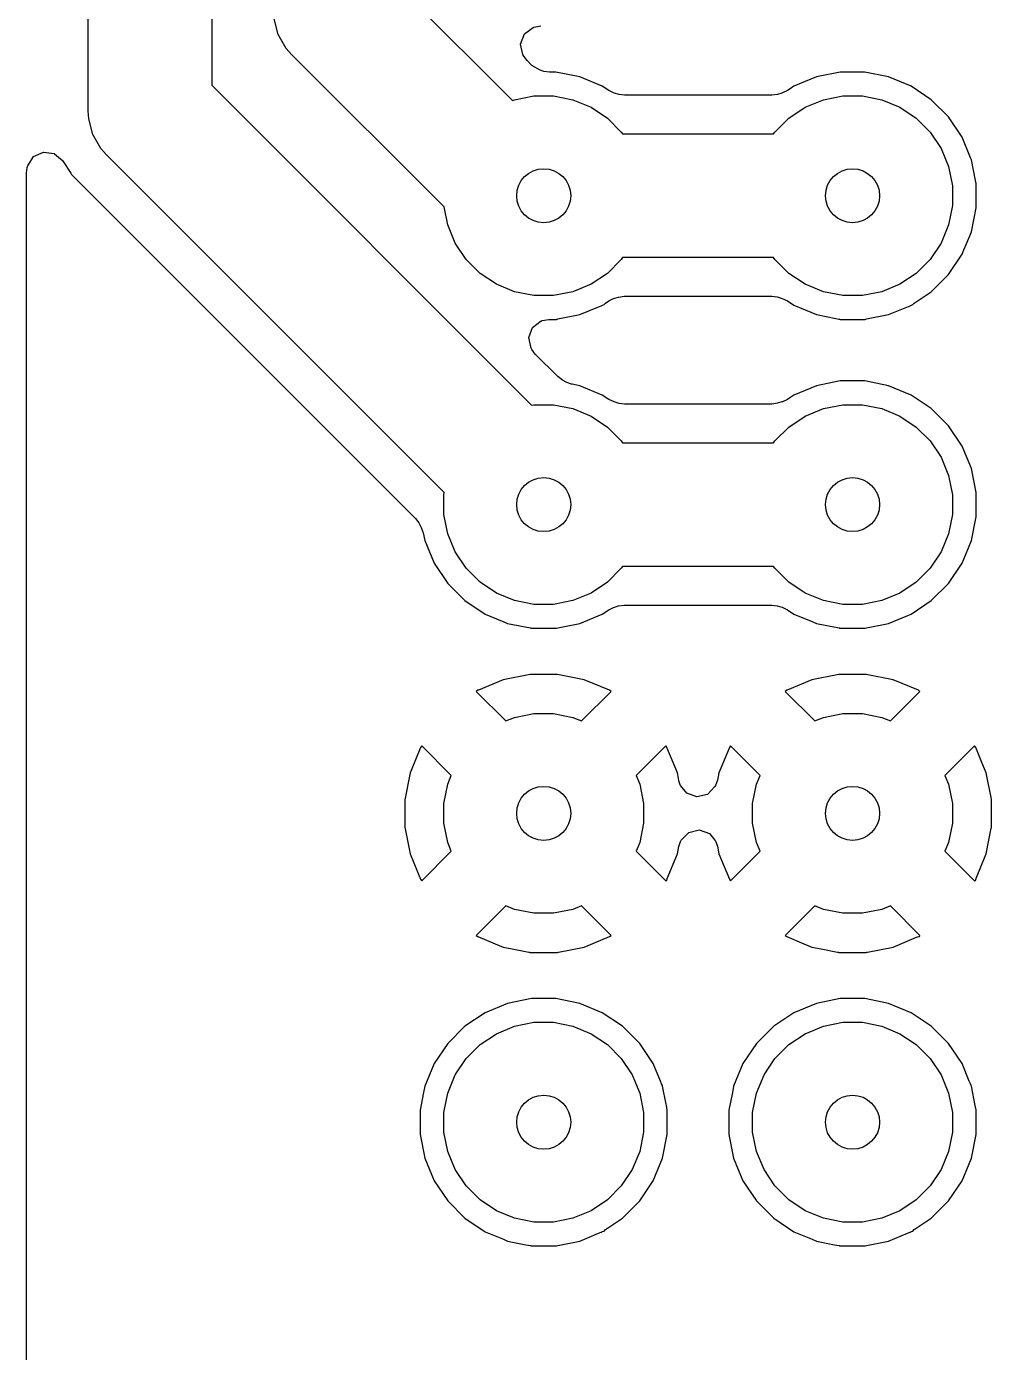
# Model space of a CAD drawing. Header units: inches. Extents: x 0.01 to 5.35, y 0.01 to 3.37.
# Drawn here: x 0.3971 to 0.6431, y 1.4344 to 1.7725 of the extents above; entities that cross this region are included whole.
import ezdxf

# ---------------------------------------------------------------- set-up
doc = ezdxf.new("R2010")
doc.units = ezdxf.units.IN
doc.header["$MEASUREMENT"] = 0
doc.layers.add('BLACK', color=250, linetype='CONTINUOUS')

msp = doc.modelspace()

# ---------------------------------------------------------------- linework, layer by layer
at = {"layer": 'BLACK', "linetype": 'CONTINUOUS'}
for p, q in [((0.41283, 1.75102), (0.41283, 2.61283)), ((0.44433, 2.61283), (0.44433, 1.75755)), ((0.49157, 1.78306), (0.521, 1.75363)), ((0.46128, 1.77051), (0.46021, 1.77448)), ((0.52406, 1.77062), (0.52626, 1.77226)), ((0.52626, 1.77226), (0.52642, 1.77232)), ((0.52642, 1.77232), (0.52655, 1.77237)), ((0.52655, 1.77237), (0.52825, 1.77268)), ((0.46333, 1.76695), (0.46128, 1.77051)), ((0.5231, 1.76804), (0.52406, 1.77062)), ((0.46469, 1.7654), (0.46333, 1.76695)), ((0.50358, 1.72651), (0.46469, 1.7654)), ((0.52368, 1.76535), (0.5231, 1.76804)), ((0.5239, 1.76496), (0.52368, 1.76535)), ((0.52473, 1.76385), (0.5239, 1.76496)), ((0.52597, 1.76261), (0.52473, 1.76385)), ((0.52805, 1.76138), (0.52597, 1.76261)), ((0.52904, 1.76108), (0.52805, 1.76138)), ((0.53042, 1.76089), (0.52904, 1.76108)), ((0.53208, 1.76089), (0.53042, 1.76089)), ((0.53817, 1.75967), (0.53208, 1.76089)), ((0.53208, 1.76089), (0.53208, 1.76089)), ((0.53208, 1.76089), (0.53208, 1.76089)), ((0.5439, 1.7573), (0.53817, 1.75967)), ((0.53817, 1.75967), (0.53817, 1.75967)), ((0.59852, 1.75967), (0.59279, 1.7573)), ((0.60461, 1.76089), (0.59852, 1.75967)), ((0.59852, 1.75967), (0.59852, 1.75967)), ((0.61082, 1.76089), (0.60461, 1.76089)), ((0.60461, 1.76089), (0.60461, 1.76089)), ((0.60461, 1.76089), (0.60461, 1.76089)), ((0.61691, 1.75967), (0.61082, 1.76089)), ((0.61082, 1.76089), (0.61082, 1.76089)), ((0.61082, 1.76089), (0.61082, 1.76089)), ((0.62264, 1.7573), (0.61691, 1.75967)), ((0.61691, 1.75967), (0.61691, 1.75967)), ((0.44433, 1.75755), (0.52589, 1.67598)), ((0.52155, 1.75386), (0.52647, 1.75484)), ((0.52647, 1.75484), (0.53148, 1.75484)), ((0.53148, 1.75484), (0.5364, 1.75386)), ((0.54559, 1.75617), (0.5439, 1.7573)), ((0.5439, 1.7573), (0.5439, 1.7573)), ((0.54693, 1.75555), (0.54559, 1.75617)), ((0.54818, 1.75518), (0.54693, 1.75555)), ((0.54956, 1.75498), (0.54818, 1.75518)), ((0.58718, 1.75498), (0.54956, 1.75498)), ((0.58863, 1.7552), (0.58718, 1.75498)), ((0.58973, 1.75555), (0.58863, 1.7552)), ((0.58988, 1.75559), (0.58973, 1.75555)), ((0.59113, 1.75619), (0.58988, 1.75559)), ((0.59185, 1.75667), (0.59113, 1.75619)), ((0.59279, 1.7573), (0.59185, 1.75667)), ((0.59185, 1.75667), (0.59185, 1.75667)), ((0.59279, 1.7573), (0.59279, 1.7573)), ((0.60029, 1.75386), (0.60521, 1.75484)), ((0.60521, 1.75484), (0.61022, 1.75484)), ((0.61022, 1.75484), (0.61515, 1.75386)), ((0.62265, 1.7573), (0.62264, 1.7573)), ((0.62264, 1.7573), (0.62264, 1.7573)), ((0.62781, 1.75385), (0.62265, 1.7573)), ((0.62265, 1.7573), (0.62265, 1.7573)), ((0.62265, 1.7573), (0.62265, 1.7573)), ((0.521, 1.75363), (0.52155, 1.75386)), ((0.5364, 1.75386), (0.54104, 1.75194)), ((0.54104, 1.75194), (0.54521, 1.74915)), ((0.59148, 1.74915), (0.59565, 1.75194)), ((0.59565, 1.75194), (0.60029, 1.75386)), ((0.61515, 1.75386), (0.61978, 1.75194)), ((0.61978, 1.75194), (0.62395, 1.74915)), ((0.6322, 1.74946), (0.62781, 1.75385)), ((0.62781, 1.75385), (0.62781, 1.75385)), ((0.62781, 1.75385), (0.62781, 1.75385)), ((0.41297, 1.74897), (0.41283, 1.75102)), ((0.41403, 1.745), (0.41297, 1.74897)), ((0.54521, 1.74915), (0.54876, 1.7456)), ((0.58793, 1.7456), (0.59148, 1.74915)), ((0.62395, 1.74915), (0.6275, 1.7456)), ((0.63565, 1.7443), (0.6322, 1.74946)), ((0.6322, 1.74946), (0.6322, 1.74946)), ((0.6322, 1.74946), (0.6322, 1.74946)), ((0.41609, 1.74144), (0.41403, 1.745)), ((0.54876, 1.7456), (0.54908, 1.74512)), ((0.54908, 1.74512), (0.58761, 1.74512)), ((0.58761, 1.74512), (0.58793, 1.7456)), ((0.6275, 1.7456), (0.63029, 1.74143)), ((0.41745, 1.73989), (0.41609, 1.74144)), ((0.63029, 1.74143), (0.63221, 1.7368)), ((0.63616, 1.74307), (0.63565, 1.7443)), ((0.63565, 1.7443), (0.63565, 1.7443)), ((0.6373, 1.7403), (0.63616, 1.74307)), ((0.39743, 1.73704), (0.39892, 1.73936)), ((0.39892, 1.73936), (0.40142, 1.7405)), ((0.40142, 1.7405), (0.40414, 1.74011)), ((0.40414, 1.74011), (0.40423, 1.74007)), ((0.40423, 1.74007), (0.40626, 1.73834)), ((0.40626, 1.73834), (0.40842, 1.7351)), ((0.50362, 1.65371), (0.41745, 1.73989)), ((0.63783, 1.73902), (0.6373, 1.7403)), ((0.63802, 1.73856), (0.63783, 1.73902)), ((0.63907, 1.73327), (0.63802, 1.73856)), ((0.39711, 1.73524), (0.3973, 1.73661)), ((0.39711, 1.57538), (0.39711, 1.73524)), ((0.3973, 1.73661), (0.39737, 1.73684)), ((0.39737, 1.73684), (0.39743, 1.73704)), ((0.40842, 1.7351), (0.40858, 1.73481)), ((0.40858, 1.73481), (0.40869, 1.7347)), ((0.40869, 1.7347), (0.40869, 1.7347)), ((0.40869, 1.7347), (0.45267, 1.69072)), ((0.63221, 1.7368), (0.63318, 1.73188)), ((0.63318, 1.73188), (0.63318, 1.72686)), ((0.63923, 1.73247), (0.63907, 1.73327)), ((0.63923, 1.72627), (0.63923, 1.73247)), ((0.63923, 1.73247), (0.63923, 1.73247)), ((0.63923, 1.73247), (0.63923, 1.73247)), ((0.50449, 1.72194), (0.50358, 1.72651)), ((0.63318, 1.72686), (0.63221, 1.72194)), ((0.63802, 1.72018), (0.63923, 1.72627)), ((0.63923, 1.72627), (0.63923, 1.72627)), ((0.50641, 1.71731), (0.50449, 1.72194)), ((0.63221, 1.72194), (0.63029, 1.71731)), ((0.63667, 1.71691), (0.63802, 1.72018)), ((0.50919, 1.71314), (0.50641, 1.71731)), ((0.63029, 1.71731), (0.6275, 1.71314)), ((0.6322, 1.70928), (0.63565, 1.71444)), ((0.63565, 1.71444), (0.63613, 1.7156)), ((0.63613, 1.7156), (0.63667, 1.71691)), ((0.51274, 1.70959), (0.50919, 1.71314)), ((0.54876, 1.71314), (0.54521, 1.70959)), ((0.54908, 1.71362), (0.54876, 1.71314)), ((0.58761, 1.71362), (0.54908, 1.71362)), ((0.58793, 1.71314), (0.58761, 1.71362)), ((0.59148, 1.70959), (0.58793, 1.71314)), ((0.6275, 1.71314), (0.62395, 1.70959)), ((0.51691, 1.7068), (0.51274, 1.70959)), ((0.54521, 1.70959), (0.54104, 1.7068)), ((0.59565, 1.7068), (0.59148, 1.70959)), ((0.62395, 1.70959), (0.61978, 1.7068)), ((0.62781, 1.70489), (0.6322, 1.70928)), ((0.52155, 1.70488), (0.51691, 1.7068)), ((0.52647, 1.7039), (0.52155, 1.70488)), ((0.5364, 1.70488), (0.53148, 1.7039)), ((0.54104, 1.7068), (0.5364, 1.70488)), ((0.60029, 1.70488), (0.59565, 1.7068)), ((0.60521, 1.7039), (0.60029, 1.70488)), ((0.61515, 1.70488), (0.61022, 1.7039)), ((0.61978, 1.7068), (0.61515, 1.70488)), ((0.62345, 1.70198), (0.62781, 1.70489)), ((0.53148, 1.7039), (0.52647, 1.7039)), ((0.53817, 1.69907), (0.54281, 1.70099)), ((0.54281, 1.70099), (0.54365, 1.70133)), ((0.54365, 1.70133), (0.54376, 1.70137)), ((0.54376, 1.70137), (0.54381, 1.7014)), ((0.54381, 1.7014), (0.544, 1.70148)), ((0.544, 1.70148), (0.54436, 1.70163)), ((0.54436, 1.70163), (0.54471, 1.70198)), ((0.54471, 1.70198), (0.54556, 1.70255)), ((0.54556, 1.70255), (0.54681, 1.70315)), ((0.54681, 1.70315), (0.54806, 1.70354)), ((0.54806, 1.70354), (0.54952, 1.70376)), ((0.54952, 1.70376), (0.58714, 1.70376)), ((0.58714, 1.70376), (0.58851, 1.70356)), ((0.58851, 1.70356), (0.58976, 1.70319)), ((0.58976, 1.70319), (0.5911, 1.70257)), ((0.5911, 1.70257), (0.59279, 1.70144)), ((0.59279, 1.70144), (0.59279, 1.70144)), ((0.59279, 1.70144), (0.59279, 1.70144)), ((0.59279, 1.70144), (0.59852, 1.69907)), ((0.61022, 1.7039), (0.60521, 1.7039)), ((0.61691, 1.69907), (0.62155, 1.70099)), ((0.62155, 1.70099), (0.62239, 1.70133)), ((0.62239, 1.70133), (0.6225, 1.70137)), ((0.6225, 1.70137), (0.62255, 1.7014)), ((0.62255, 1.7014), (0.62274, 1.70148)), ((0.62274, 1.70148), (0.6231, 1.70163)), ((0.6231, 1.70163), (0.62345, 1.70198)), ((0.52613, 1.69579), (0.52833, 1.69744)), ((0.52833, 1.69744), (0.52849, 1.6975)), ((0.52849, 1.6975), (0.52862, 1.69755)), ((0.52862, 1.69755), (0.53032, 1.69785)), ((0.53032, 1.69785), (0.53224, 1.69785)), ((0.53224, 1.69785), (0.53255, 1.69795)), ((0.53255, 1.69795), (0.53817, 1.69907)), ((0.59852, 1.69907), (0.59852, 1.69907)), ((0.59852, 1.69907), (0.60346, 1.69808)), ((0.60346, 1.69808), (0.60427, 1.69792)), ((0.60427, 1.69792), (0.60431, 1.69791)), ((0.60431, 1.69791), (0.60442, 1.69789)), ((0.60442, 1.69789), (0.60461, 1.69785)), ((0.60461, 1.69785), (0.61082, 1.69785)), ((0.61082, 1.69785), (0.61098, 1.69785)), ((0.61098, 1.69785), (0.61129, 1.69795)), ((0.61129, 1.69795), (0.61691, 1.69907)), ((0.52517, 1.69322), (0.52613, 1.69579)), ((0.45267, 1.69072), (0.49631, 1.64707)), ((0.52575, 1.69053), (0.52517, 1.69322)), ((0.52588, 1.6903), (0.52575, 1.69053)), ((0.52597, 1.69014), (0.52588, 1.6903)), ((0.5268, 1.68902), (0.52597, 1.69014)), ((0.53256, 1.68326), (0.5268, 1.68902)), ((0.53375, 1.68239), (0.53256, 1.68326)), ((0.53491, 1.68179), (0.53375, 1.68239)), ((0.53603, 1.68136), (0.53491, 1.68179)), ((0.53613, 1.68137), (0.53603, 1.68136)), ((0.53622, 1.68132), (0.53613, 1.68137)), ((0.53817, 1.68093), (0.53622, 1.68132)), ((0.5439, 1.67856), (0.53817, 1.68093)), ((0.53817, 1.68093), (0.53817, 1.68093)), ((0.59852, 1.68093), (0.59279, 1.67856)), ((0.60461, 1.68215), (0.59852, 1.68093)), ((0.59852, 1.68093), (0.59852, 1.68093)), ((0.61082, 1.68215), (0.60461, 1.68215)), ((0.60461, 1.68215), (0.60461, 1.68215)), ((0.60461, 1.68215), (0.60461, 1.68215)), ((0.61691, 1.68093), (0.61082, 1.68215)), ((0.61082, 1.68215), (0.61082, 1.68215)), ((0.61082, 1.68215), (0.61082, 1.68215)), ((0.62264, 1.67856), (0.61691, 1.68093)), ((0.61691, 1.68093), (0.61691, 1.68093)), ((0.54559, 1.67743), (0.5439, 1.67856)), ((0.5439, 1.67856), (0.5439, 1.67856)), ((0.54693, 1.67681), (0.54559, 1.67743)), ((0.59113, 1.67745), (0.58988, 1.67685)), ((0.59175, 1.67787), (0.59113, 1.67745)), ((0.59279, 1.67856), (0.59175, 1.67787)), ((0.59175, 1.67787), (0.59175, 1.67787)), ((0.59279, 1.67856), (0.59279, 1.67856)), ((0.62265, 1.67856), (0.62264, 1.67856)), ((0.62264, 1.67856), (0.62264, 1.67856)), ((0.62781, 1.67511), (0.62265, 1.67856)), ((0.62265, 1.67856), (0.62265, 1.67856)), ((0.62265, 1.67856), (0.62265, 1.67856)), ((0.52589, 1.67598), (0.52647, 1.6761)), ((0.52647, 1.6761), (0.53148, 1.6761)), ((0.53148, 1.6761), (0.5364, 1.67512)), ((0.5364, 1.67512), (0.54104, 1.6732)), ((0.54818, 1.67644), (0.54693, 1.67681)), ((0.54956, 1.67624), (0.54818, 1.67644)), ((0.58718, 1.67624), (0.54956, 1.67624)), ((0.58863, 1.67646), (0.58718, 1.67624)), ((0.58973, 1.67681), (0.58863, 1.67646)), ((0.58988, 1.67685), (0.58973, 1.67681)), ((0.59565, 1.6732), (0.60029, 1.67512)), ((0.60029, 1.67512), (0.60521, 1.6761)), ((0.60521, 1.6761), (0.61022, 1.6761)), ((0.61022, 1.6761), (0.61515, 1.67512)), ((0.61515, 1.67512), (0.61978, 1.6732)), ((0.6322, 1.67072), (0.62781, 1.67511)), ((0.62781, 1.67511), (0.62781, 1.67511)), ((0.62781, 1.67511), (0.62781, 1.67511)), ((0.54104, 1.6732), (0.54521, 1.67041)), ((0.54521, 1.67041), (0.54876, 1.66686)), ((0.58793, 1.66686), (0.59148, 1.67041)), ((0.59148, 1.67041), (0.59565, 1.6732)), ((0.61978, 1.6732), (0.62395, 1.67041)), ((0.62395, 1.67041), (0.6275, 1.66686)), ((0.63565, 1.66556), (0.6322, 1.67072)), ((0.6322, 1.67072), (0.6322, 1.67072)), ((0.6322, 1.67072), (0.6322, 1.67072)), ((0.54876, 1.66686), (0.54908, 1.66638)), ((0.58761, 1.66638), (0.58793, 1.66686)), ((0.6275, 1.66686), (0.63029, 1.66269)), ((0.54908, 1.66638), (0.58761, 1.66638)), ((0.63802, 1.65982), (0.63565, 1.66556)), ((0.63565, 1.66556), (0.63565, 1.66556)), ((0.63029, 1.66269), (0.63221, 1.65806)), ((0.63221, 1.65806), (0.63318, 1.65314)), ((0.63872, 1.65632), (0.63802, 1.65982)), ((0.63802, 1.65982), (0.63802, 1.65982)), ((0.63802, 1.65982), (0.63802, 1.65982)), ((0.63802, 1.65982), (0.63802, 1.65982)), ((0.50351, 1.65314), (0.50362, 1.65371)), ((0.6388, 1.65593), (0.63872, 1.65632)), ((0.63923, 1.65373), (0.6388, 1.65593)), ((0.63923, 1.64753), (0.63923, 1.65373)), ((0.63923, 1.65373), (0.63923, 1.65373)), ((0.63923, 1.65373), (0.63923, 1.65373)), ((0.50351, 1.64812), (0.50351, 1.65314)), ((0.63318, 1.65314), (0.63318, 1.64812)), ((0.49631, 1.64707), (0.49715, 1.64596)), ((0.50449, 1.6432), (0.50351, 1.64812)), ((0.63318, 1.64812), (0.63221, 1.6432)), ((0.63802, 1.64144), (0.63923, 1.64753)), ((0.63923, 1.64753), (0.63923, 1.64753)), ((0.49715, 1.64596), (0.49777, 1.64482)), ((0.49777, 1.64482), (0.49828, 1.64343)), ((0.49828, 1.64343), (0.49867, 1.64144)), ((0.50641, 1.63857), (0.50449, 1.6432)), ((0.63221, 1.6432), (0.63029, 1.63857)), ((0.49867, 1.64144), (0.49867, 1.64144)), ((0.49867, 1.64144), (0.50105, 1.6357)), ((0.6365, 1.63777), (0.63802, 1.64144)), ((0.50919, 1.6344), (0.50641, 1.63857)), ((0.63029, 1.63857), (0.6275, 1.6344)), ((0.63565, 1.6357), (0.63607, 1.63672)), ((0.63607, 1.63672), (0.6365, 1.63777)), ((0.50105, 1.6357), (0.50105, 1.6357)), ((0.50105, 1.6357), (0.50105, 1.6357)), ((0.50105, 1.6357), (0.5045, 1.63054)), ((0.51274, 1.63085), (0.50919, 1.6344)), ((0.54876, 1.6344), (0.54521, 1.63085)), ((0.54908, 1.63488), (0.54876, 1.6344)), ((0.58761, 1.63488), (0.54908, 1.63488)), ((0.58793, 1.6344), (0.58761, 1.63488)), ((0.59148, 1.63085), (0.58793, 1.6344)), ((0.6275, 1.6344), (0.62395, 1.63085)), ((0.6322, 1.63054), (0.63565, 1.6357)), ((0.5045, 1.63054), (0.5045, 1.63054)), ((0.5045, 1.63054), (0.5045, 1.63054)), ((0.5045, 1.63054), (0.50889, 1.62615)), ((0.51691, 1.62806), (0.51274, 1.63085)), ((0.54521, 1.63085), (0.54104, 1.62806)), ((0.59565, 1.62806), (0.59148, 1.63085)), ((0.62395, 1.63085), (0.61978, 1.62806)), ((0.62781, 1.62615), (0.6322, 1.63054)), ((0.52155, 1.62614), (0.51691, 1.62806)), ((0.54104, 1.62806), (0.5364, 1.62614)), ((0.60029, 1.62614), (0.59565, 1.62806)), ((0.61978, 1.62806), (0.61515, 1.62614)), ((0.50889, 1.62615), (0.50889, 1.62615)), ((0.50889, 1.62615), (0.50889, 1.62615)), ((0.50889, 1.62615), (0.51405, 1.6227)), ((0.52647, 1.62516), (0.52155, 1.62614)), ((0.53148, 1.62516), (0.52647, 1.62516)), ((0.5364, 1.62614), (0.53148, 1.62516)), ((0.5439, 1.6227), (0.54556, 1.62381)), ((0.54556, 1.62381), (0.54681, 1.62441)), ((0.54681, 1.62441), (0.54806, 1.6248)), ((0.54806, 1.6248), (0.54952, 1.62502)), ((0.54952, 1.62502), (0.58714, 1.62502)), ((0.58714, 1.62502), (0.58851, 1.62482)), ((0.58851, 1.62482), (0.58976, 1.62445)), ((0.58976, 1.62445), (0.5911, 1.62383)), ((0.5911, 1.62383), (0.59279, 1.6227)), ((0.60521, 1.62516), (0.60029, 1.62614)), ((0.61022, 1.62516), (0.60521, 1.62516)), ((0.61515, 1.62614), (0.61022, 1.62516)), ((0.62264, 1.6227), (0.62781, 1.62615)), ((0.51405, 1.6227), (0.51405, 1.6227)), ((0.51405, 1.6227), (0.51885, 1.62071)), ((0.51885, 1.62071), (0.51978, 1.62033)), ((0.51978, 1.62033), (0.51978, 1.62033)), ((0.51978, 1.62033), (0.51978, 1.62033)), ((0.51978, 1.62033), (0.52557, 1.61917)), ((0.53255, 1.61921), (0.53817, 1.62033)), ((0.53817, 1.62033), (0.5439, 1.6227)), ((0.59279, 1.6227), (0.59279, 1.6227)), ((0.59279, 1.6227), (0.59279, 1.6227)), ((0.59279, 1.6227), (0.59759, 1.62071)), ((0.59759, 1.62071), (0.59852, 1.62033)), ((0.59852, 1.62033), (0.59852, 1.62033)), ((0.59852, 1.62033), (0.59852, 1.62033)), ((0.59852, 1.62033), (0.60431, 1.61917)), ((0.61129, 1.61921), (0.61691, 1.62033)), ((0.61691, 1.62033), (0.62182, 1.62236)), ((0.62182, 1.62236), (0.62264, 1.6227)), ((0.62264, 1.6227), (0.62264, 1.6227)), ((0.62264, 1.6227), (0.62264, 1.6227)), ((0.52557, 1.61917), (0.52568, 1.61915)), ((0.52568, 1.61915), (0.52587, 1.61911)), ((0.52587, 1.61911), (0.53208, 1.61911)), ((0.53208, 1.61911), (0.53224, 1.61911)), ((0.53224, 1.61911), (0.53255, 1.61921)), ((0.60431, 1.61917), (0.60442, 1.61915)), ((0.60442, 1.61915), (0.60461, 1.61911)), ((0.60461, 1.61911), (0.61082, 1.61911)), ((0.61082, 1.61911), (0.61098, 1.61911)), ((0.61098, 1.61911), (0.61129, 1.61921)), ((0.51864, 1.60596), (0.51235, 1.60335)), ((0.52549, 1.60732), (0.51864, 1.60596)), ((0.51864, 1.60596), (0.51864, 1.60596)), ((0.51864, 1.60596), (0.51864, 1.60596)), ((0.51864, 1.60596), (0.51864, 1.60596)), ((0.53247, 1.60732), (0.52549, 1.60732)), ((0.52549, 1.60732), (0.52549, 1.60732)), ((0.53931, 1.60596), (0.53247, 1.60732)), ((0.53247, 1.60732), (0.53247, 1.60732)), ((0.54576, 1.60329), (0.53931, 1.60596)), ((0.53931, 1.60596), (0.53931, 1.60596)), ((0.59738, 1.60596), (0.59109, 1.60335)), ((0.60423, 1.60732), (0.59738, 1.60596)), ((0.59738, 1.60596), (0.59738, 1.60596)), ((0.59738, 1.60596), (0.59738, 1.60596)), ((0.59738, 1.60596), (0.59738, 1.60596)), ((0.61121, 1.60732), (0.60423, 1.60732)), ((0.60423, 1.60732), (0.60423, 1.60732)), ((0.61805, 1.60596), (0.61121, 1.60732)), ((0.61121, 1.60732), (0.61121, 1.60732)), ((0.6245, 1.60329), (0.61805, 1.60596)), ((0.61805, 1.60596), (0.61805, 1.60596)), ((0.51219, 1.60329), (0.51177, 1.60301)), ((0.51177, 1.60301), (0.51177, 1.60301)), ((0.51177, 1.60301), (0.51933, 1.59546)), ((0.51235, 1.60335), (0.51219, 1.60329)), ((0.51219, 1.60329), (0.51219, 1.60329)), ((0.53863, 1.59546), (0.54618, 1.60301)), ((0.54618, 1.60301), (0.54576, 1.60329)), ((0.54576, 1.60329), (0.54576, 1.60329)), ((0.54618, 1.60301), (0.54618, 1.60301)), ((0.54618, 1.60301), (0.54618, 1.60301)), ((0.59093, 1.60329), (0.59051, 1.60301)), ((0.59051, 1.60301), (0.59051, 1.60301)), ((0.59051, 1.60301), (0.59807, 1.59546)), ((0.59109, 1.60335), (0.59093, 1.60329)), ((0.59093, 1.60329), (0.59093, 1.60329)), ((0.61737, 1.59546), (0.62492, 1.60301)), ((0.62492, 1.60301), (0.6245, 1.60329)), ((0.6245, 1.60329), (0.6245, 1.60329)), ((0.62492, 1.60301), (0.62492, 1.60301)), ((0.62492, 1.60301), (0.62492, 1.60301)), ((0.51933, 1.59546), (0.52155, 1.59638)), ((0.52155, 1.59638), (0.52647, 1.59736)), ((0.52647, 1.59736), (0.53148, 1.59736)), ((0.53148, 1.59736), (0.5364, 1.59638)), ((0.5364, 1.59638), (0.53863, 1.59546)), ((0.59807, 1.59546), (0.60029, 1.59638)), ((0.60029, 1.59638), (0.60521, 1.59736)), ((0.60521, 1.59736), (0.61022, 1.59736)), ((0.61022, 1.59736), (0.61515, 1.59638)), ((0.61515, 1.59638), (0.61737, 1.59546)), ((0.49786, 1.58909), (0.49758, 1.58867)), ((0.50541, 1.58154), (0.49786, 1.58909)), ((0.49786, 1.58909), (0.49786, 1.58909)), ((0.5601, 1.58909), (0.55255, 1.58154)), ((0.56038, 1.58867), (0.5601, 1.58909)), ((0.5601, 1.58909), (0.5601, 1.58909)), ((0.5766, 1.58909), (0.57632, 1.58867)), ((0.58415, 1.58154), (0.5766, 1.58909)), ((0.5766, 1.58909), (0.5766, 1.58909)), ((0.63884, 1.58909), (0.63129, 1.58154)), ((0.63912, 1.58867), (0.63884, 1.58909)), ((0.63884, 1.58909), (0.63884, 1.58909)), ((0.49758, 1.58867), (0.49517, 1.58285)), ((0.49758, 1.58867), (0.49758, 1.58867)), ((0.49758, 1.58867), (0.49758, 1.58867)), ((0.56039, 1.58865), (0.56038, 1.58867)), ((0.56038, 1.58867), (0.56038, 1.58867)), ((0.56038, 1.58867), (0.56038, 1.58867)), ((0.56038, 1.58867), (0.56038, 1.58867)), ((0.56196, 1.58486), (0.56039, 1.58865)), ((0.57632, 1.58867), (0.57391, 1.58285)), ((0.57632, 1.58867), (0.57632, 1.58867)), ((0.57632, 1.58867), (0.57632, 1.58867)), ((0.63913, 1.58865), (0.63912, 1.58867)), ((0.63912, 1.58867), (0.63912, 1.58867)), ((0.63912, 1.58867), (0.63912, 1.58867)), ((0.63912, 1.58867), (0.63912, 1.58867)), ((0.6407, 1.58486), (0.63913, 1.58865)), ((0.49517, 1.58285), (0.4949, 1.58223)), ((0.56305, 1.58223), (0.56196, 1.58486)), ((0.57391, 1.58285), (0.57365, 1.58223)), ((0.64179, 1.58223), (0.6407, 1.58486)), ((0.4949, 1.58222), (0.49354, 1.57538)), ((0.4949, 1.58223), (0.4949, 1.58222)), ((0.50351, 1.5744), (0.50449, 1.57932)), ((0.50449, 1.57932), (0.50541, 1.58154)), ((0.55255, 1.58154), (0.55346, 1.57932)), ((0.55346, 1.57932), (0.55444, 1.5744)), ((0.56305, 1.58222), (0.56305, 1.58223)), ((0.56332, 1.58086), (0.56305, 1.58222)), ((0.56345, 1.58022), (0.56332, 1.58086)), ((0.56379, 1.57914), (0.56345, 1.58022)), ((0.56388, 1.57896), (0.56379, 1.57914)), ((0.56546, 1.57703), (0.56388, 1.57896)), ((0.57281, 1.57904), (0.57265, 1.57872)), ((0.57327, 1.58035), (0.57281, 1.57904)), ((0.57364, 1.58222), (0.57327, 1.58035)), ((0.57365, 1.58223), (0.57364, 1.58222)), ((0.58225, 1.5744), (0.58323, 1.57932)), ((0.58323, 1.57932), (0.58415, 1.58154)), ((0.63129, 1.58154), (0.63221, 1.57932)), ((0.63221, 1.57932), (0.63318, 1.5744)), ((0.64179, 1.58222), (0.64179, 1.58223)), ((0.64313, 1.5755), (0.64179, 1.58222)), ((0.64179, 1.58222), (0.64179, 1.58222)), ((0.64179, 1.58222), (0.64179, 1.58222)), ((0.56806, 1.57611), (0.56546, 1.57703)), ((0.57073, 1.57674), (0.56806, 1.57611)), ((0.57265, 1.57872), (0.57073, 1.57674)), ((0.64315, 1.57541), (0.64313, 1.5755)), ((0.39711, 1.49005), (0.39711, 1.57538)), ((0.49354, 1.57538), (0.49354, 1.5684)), ((0.50351, 1.56938), (0.50351, 1.5744)), ((0.55444, 1.5744), (0.55444, 1.56938)), ((0.58225, 1.56938), (0.58225, 1.5744)), ((0.63318, 1.5744), (0.63318, 1.56938)), ((0.64315, 1.57538), (0.64315, 1.57541)), ((0.64315, 1.5684), (0.64315, 1.57538)), ((0.50449, 1.56446), (0.50351, 1.56938)), ((0.55444, 1.56938), (0.55346, 1.56446)), ((0.58323, 1.56446), (0.58225, 1.56938)), ((0.63318, 1.56938), (0.63221, 1.56446)), ((0.49354, 1.5684), (0.4949, 1.56156)), ((0.56405, 1.56506), (0.56596, 1.56704)), ((0.56596, 1.56704), (0.56863, 1.56767)), ((0.56863, 1.56767), (0.57123, 1.56675)), ((0.57123, 1.56675), (0.57261, 1.56508)), ((0.64179, 1.56155), (0.64309, 1.5681)), ((0.64309, 1.5681), (0.64312, 1.56821)), ((0.64312, 1.56821), (0.64315, 1.5684)), ((0.49786, 1.55469), (0.50541, 1.56224)), ((0.50541, 1.56224), (0.50449, 1.56446)), ((0.55346, 1.56446), (0.55255, 1.56224)), ((0.55255, 1.56224), (0.5601, 1.55469)), ((0.56305, 1.56155), (0.56342, 1.56343)), ((0.56342, 1.56343), (0.56388, 1.56474)), ((0.56388, 1.56474), (0.56405, 1.56506)), ((0.57261, 1.56508), (0.57276, 1.56492)), ((0.57276, 1.56492), (0.57277, 1.56488)), ((0.57277, 1.56488), (0.57281, 1.56482)), ((0.57281, 1.56482), (0.5729, 1.56464)), ((0.5729, 1.56464), (0.57325, 1.56356)), ((0.57325, 1.56356), (0.57364, 1.56156)), ((0.5766, 1.55469), (0.58415, 1.56224)), ((0.58415, 1.56224), (0.58323, 1.56446)), ((0.63221, 1.56446), (0.63129, 1.56224)), ((0.63129, 1.56224), (0.63884, 1.55469)), ((0.4949, 1.56156), (0.4949, 1.56155)), ((0.4949, 1.56155), (0.49758, 1.55511)), ((0.56044, 1.55526), (0.56305, 1.56155)), ((0.56305, 1.56155), (0.56305, 1.56155)), ((0.57364, 1.56156), (0.57365, 1.56155)), ((0.57365, 1.56155), (0.57632, 1.55511)), ((0.63922, 1.55535), (0.64179, 1.56155)), ((0.64179, 1.56155), (0.64179, 1.56155)), ((0.56042, 1.5552), (0.56044, 1.55526)), ((0.6391, 1.5548), (0.63921, 1.55533)), ((0.63921, 1.55533), (0.63922, 1.55535)), ((0.49758, 1.55511), (0.49758, 1.55511)), ((0.49758, 1.55511), (0.49786, 1.55469)), ((0.49786, 1.55469), (0.49786, 1.55469)), ((0.49786, 1.55469), (0.49786, 1.55469)), ((0.5601, 1.55469), (0.56034, 1.55479)), ((0.5601, 1.55469), (0.5601, 1.55469)), ((0.5601, 1.55469), (0.5601, 1.55469)), ((0.5601, 1.55469), (0.5601, 1.55469)), ((0.56034, 1.55479), (0.56035, 1.55482)), ((0.56035, 1.55482), (0.56042, 1.5552)), ((0.57632, 1.55511), (0.57632, 1.55511)), ((0.57632, 1.55511), (0.5766, 1.55469)), ((0.5766, 1.55469), (0.5766, 1.55469)), ((0.5766, 1.55469), (0.5766, 1.55469)), ((0.63884, 1.55469), (0.6391, 1.5548)), ((0.63884, 1.55469), (0.63884, 1.55469)), ((0.63884, 1.55469), (0.63884, 1.55469)), ((0.63884, 1.55469), (0.63884, 1.55469)), ((0.51933, 1.54832), (0.51177, 1.54077)), ((0.52155, 1.5474), (0.51933, 1.54832)), ((0.52647, 1.54642), (0.52155, 1.5474)), ((0.53148, 1.54642), (0.52647, 1.54642)), ((0.5364, 1.5474), (0.53148, 1.54642)), ((0.53863, 1.54832), (0.5364, 1.5474)), ((0.54618, 1.54077), (0.53863, 1.54832)), ((0.59807, 1.54832), (0.59051, 1.54077)), ((0.60029, 1.5474), (0.59807, 1.54832)), ((0.60521, 1.54642), (0.60029, 1.5474)), ((0.61022, 1.54642), (0.60521, 1.54642)), ((0.61515, 1.5474), (0.61022, 1.54642)), ((0.61737, 1.54832), (0.61515, 1.5474)), ((0.62492, 1.54077), (0.61737, 1.54832)), ((0.51177, 1.54077), (0.51177, 1.54077)), ((0.51177, 1.54077), (0.51177, 1.54077)), ((0.51177, 1.54077), (0.51219, 1.54049)), ((0.51219, 1.54049), (0.51219, 1.54049)), ((0.51219, 1.54049), (0.51219, 1.54049)), ((0.51219, 1.54049), (0.51222, 1.54048)), ((0.51222, 1.54048), (0.51659, 1.53867)), ((0.51659, 1.53867), (0.51864, 1.53782)), ((0.53931, 1.53782), (0.54358, 1.53959)), ((0.54358, 1.53959), (0.54576, 1.54049)), ((0.54576, 1.54049), (0.54618, 1.54077)), ((0.54576, 1.54049), (0.54576, 1.54049)), ((0.54576, 1.54049), (0.54576, 1.54049)), ((0.54618, 1.54077), (0.54618, 1.54077)), ((0.54618, 1.54077), (0.54618, 1.54077)), ((0.59051, 1.54077), (0.59051, 1.54077)), ((0.59051, 1.54077), (0.59051, 1.54077)), ((0.59051, 1.54077), (0.59093, 1.54049)), ((0.59093, 1.54049), (0.59093, 1.54049)), ((0.59093, 1.54049), (0.59093, 1.54049)), ((0.59093, 1.54049), (0.59096, 1.54048)), ((0.59096, 1.54048), (0.59533, 1.53867)), ((0.59533, 1.53867), (0.59738, 1.53782)), ((0.61805, 1.53782), (0.62405, 1.5403)), ((0.62405, 1.5403), (0.62428, 1.5404)), ((0.62428, 1.5404), (0.62481, 1.5405)), ((0.62481, 1.5405), (0.62492, 1.54077)), ((0.51864, 1.53782), (0.51864, 1.53782)), ((0.51864, 1.53782), (0.51864, 1.53782)), ((0.51864, 1.53782), (0.51864, 1.53782)), ((0.51864, 1.53782), (0.52095, 1.53736)), ((0.52095, 1.53736), (0.52519, 1.53652)), ((0.52519, 1.53652), (0.52537, 1.53648)), ((0.52537, 1.53648), (0.52546, 1.53646)), ((0.52546, 1.53646), (0.52549, 1.53646)), ((0.52549, 1.53646), (0.53247, 1.53646)), ((0.53247, 1.53646), (0.53266, 1.53649)), ((0.53247, 1.53646), (0.53247, 1.53646)), ((0.53266, 1.53649), (0.53277, 1.53652)), ((0.53277, 1.53652), (0.53931, 1.53782)), ((0.53931, 1.53782), (0.53931, 1.53782)), ((0.59738, 1.53782), (0.59738, 1.53782)), ((0.59738, 1.53782), (0.59738, 1.53782)), ((0.59738, 1.53782), (0.59738, 1.53782)), ((0.59738, 1.53782), (0.59969, 1.53736)), ((0.59969, 1.53736), (0.60393, 1.53652)), ((0.60393, 1.53652), (0.60411, 1.53648)), ((0.60411, 1.53648), (0.6042, 1.53646)), ((0.6042, 1.53646), (0.60423, 1.53646)), ((0.60423, 1.53646), (0.61121, 1.53646)), ((0.61121, 1.53646), (0.6114, 1.53649)), ((0.61121, 1.53646), (0.61121, 1.53646)), ((0.6114, 1.53649), (0.61151, 1.53652)), ((0.61151, 1.53652), (0.61805, 1.53782)), ((0.61805, 1.53782), (0.61805, 1.53782)), ((0.51978, 1.52345), (0.51405, 1.52108)), ((0.52587, 1.52467), (0.51978, 1.52345)), ((0.51978, 1.52345), (0.51978, 1.52345)), ((0.53208, 1.52467), (0.52587, 1.52467)), ((0.52587, 1.52467), (0.52587, 1.52467)), ((0.52587, 1.52467), (0.52587, 1.52467)), ((0.53817, 1.52345), (0.53208, 1.52467)), ((0.53208, 1.52467), (0.53208, 1.52467)), ((0.53208, 1.52467), (0.53208, 1.52467)), ((0.5439, 1.52108), (0.53817, 1.52345)), ((0.53817, 1.52345), (0.53817, 1.52345)), ((0.59852, 1.52345), (0.59279, 1.52108)), ((0.60461, 1.52467), (0.59852, 1.52345)), ((0.59852, 1.52345), (0.59852, 1.52345)), ((0.61082, 1.52467), (0.60461, 1.52467)), ((0.60461, 1.52467), (0.60461, 1.52467)), ((0.60461, 1.52467), (0.60461, 1.52467)), ((0.61691, 1.52345), (0.61082, 1.52467)), ((0.61082, 1.52467), (0.61082, 1.52467)), ((0.61082, 1.52467), (0.61082, 1.52467)), ((0.62264, 1.52108), (0.61691, 1.52345)), ((0.61691, 1.52345), (0.61691, 1.52345)), ((0.51405, 1.52108), (0.50889, 1.51763)), ((0.51405, 1.52108), (0.51405, 1.52108)), ((0.51405, 1.52108), (0.51405, 1.52108)), ((0.52155, 1.51764), (0.52647, 1.51862)), ((0.52647, 1.51862), (0.53148, 1.51862)), ((0.53148, 1.51862), (0.5364, 1.51764)), ((0.54391, 1.52108), (0.5439, 1.52108)), ((0.5439, 1.52108), (0.5439, 1.52108)), ((0.5439, 1.52108), (0.5439, 1.52108)), ((0.54907, 1.51763), (0.54391, 1.52108)), ((0.54391, 1.52108), (0.54391, 1.52108)), ((0.59279, 1.52108), (0.58763, 1.51763)), ((0.59279, 1.52108), (0.59279, 1.52108)), ((0.59279, 1.52108), (0.59279, 1.52108)), ((0.60029, 1.51764), (0.60521, 1.51862)), ((0.60521, 1.51862), (0.61022, 1.51862)), ((0.61022, 1.51862), (0.61515, 1.51764)), ((0.62265, 1.52108), (0.62264, 1.52108)), ((0.62264, 1.52108), (0.62264, 1.52108)), ((0.62781, 1.51763), (0.62265, 1.52108)), ((0.62265, 1.52108), (0.62265, 1.52108)), ((0.62265, 1.52108), (0.62265, 1.52108)), ((0.50889, 1.51763), (0.5045, 1.51324)), ((0.50889, 1.51763), (0.50889, 1.51763)), ((0.50889, 1.51763), (0.50889, 1.51763)), ((0.51274, 1.51293), (0.51691, 1.51572)), ((0.51691, 1.51572), (0.52155, 1.51764)), ((0.5364, 1.51764), (0.54104, 1.51572)), ((0.54104, 1.51572), (0.54521, 1.51293)), ((0.55346, 1.51324), (0.54907, 1.51763)), ((0.54907, 1.51763), (0.54907, 1.51763)), ((0.54907, 1.51763), (0.54907, 1.51763)), ((0.58763, 1.51763), (0.58324, 1.51324)), ((0.58763, 1.51763), (0.58763, 1.51763)), ((0.58763, 1.51763), (0.58763, 1.51763)), ((0.59148, 1.51293), (0.59565, 1.51572)), ((0.59565, 1.51572), (0.60029, 1.51764)), ((0.61515, 1.51764), (0.61978, 1.51572)), ((0.61978, 1.51572), (0.62395, 1.51293)), ((0.6322, 1.51324), (0.62781, 1.51763)), ((0.62781, 1.51763), (0.62781, 1.51763)), ((0.62781, 1.51763), (0.62781, 1.51763)), ((0.5045, 1.51324), (0.50105, 1.50808)), ((0.5045, 1.51324), (0.5045, 1.51324)), ((0.5045, 1.51324), (0.5045, 1.51324)), ((0.50919, 1.50938), (0.51274, 1.51293)), ((0.54521, 1.51293), (0.54876, 1.50938)), ((0.55691, 1.50808), (0.55346, 1.51324)), ((0.55346, 1.51324), (0.55346, 1.51324)), ((0.55346, 1.51324), (0.55346, 1.51324)), ((0.58324, 1.51324), (0.57979, 1.50808)), ((0.58324, 1.51324), (0.58324, 1.51324)), ((0.58324, 1.51324), (0.58324, 1.51324)), ((0.58793, 1.50938), (0.59148, 1.51293)), ((0.62395, 1.51293), (0.6275, 1.50938)), ((0.63565, 1.50808), (0.6322, 1.51324)), ((0.6322, 1.51324), (0.6322, 1.51324)), ((0.6322, 1.51324), (0.6322, 1.51324)), ((0.50105, 1.50808), (0.49867, 1.50234)), ((0.50105, 1.50808), (0.50105, 1.50808)), ((0.50105, 1.50808), (0.50105, 1.50808)), ((0.50641, 1.50521), (0.50919, 1.50938)), ((0.54876, 1.50938), (0.55155, 1.50521)), ((0.55876, 1.50359), (0.55691, 1.50808)), ((0.55691, 1.50808), (0.55691, 1.50808)), ((0.55691, 1.50808), (0.55691, 1.50808)), ((0.55691, 1.50808), (0.55691, 1.50808)), ((0.57979, 1.50808), (0.57741, 1.50234)), ((0.57979, 1.50808), (0.57979, 1.50808)), ((0.57979, 1.50808), (0.57979, 1.50808)), ((0.58515, 1.50521), (0.58793, 1.50938)), ((0.6275, 1.50938), (0.63029, 1.50521)), ((0.6375, 1.50359), (0.63565, 1.50808)), ((0.63565, 1.50808), (0.63565, 1.50808)), ((0.63565, 1.50808), (0.63565, 1.50808)), ((0.63565, 1.50808), (0.63565, 1.50808)), ((0.50449, 1.50058), (0.50641, 1.50521)), ((0.55155, 1.50521), (0.55346, 1.50058)), ((0.58323, 1.50058), (0.58515, 1.50521)), ((0.63029, 1.50521), (0.63221, 1.50058)), ((0.49867, 1.50234), (0.49834, 1.50069)), ((0.49867, 1.50234), (0.49867, 1.50234)), ((0.49867, 1.50234), (0.49867, 1.50234)), ((0.55902, 1.50297), (0.55876, 1.50359)), ((0.55923, 1.50248), (0.55902, 1.50297)), ((0.55928, 1.50234), (0.55923, 1.50248)), ((0.5602, 1.49774), (0.55928, 1.50234)), ((0.55928, 1.50234), (0.55928, 1.50234)), ((0.57741, 1.50234), (0.57708, 1.50069)), ((0.57741, 1.50234), (0.57741, 1.50234)), ((0.57741, 1.50234), (0.57741, 1.50234)), ((0.63776, 1.50297), (0.6375, 1.50359)), ((0.63797, 1.50248), (0.63776, 1.50297)), ((0.63802, 1.50234), (0.63797, 1.50248)), ((0.63901, 1.49739), (0.63802, 1.50234)), ((0.63802, 1.50234), (0.63802, 1.50234)), ((0.49834, 1.50069), (0.49746, 1.49625)), ((0.50351, 1.49566), (0.50449, 1.50058)), ((0.55346, 1.50058), (0.55444, 1.49566)), ((0.56027, 1.49739), (0.5602, 1.49774)), ((0.57708, 1.50069), (0.5762, 1.49625)), ((0.58225, 1.49566), (0.58323, 1.50058)), ((0.63221, 1.50058), (0.63318, 1.49566)), ((0.49746, 1.49625), (0.49746, 1.49625)), ((0.49746, 1.49625), (0.49746, 1.49005)), ((0.50351, 1.49064), (0.50351, 1.49566)), ((0.55444, 1.49566), (0.55444, 1.49064)), ((0.56049, 1.49625), (0.56027, 1.49739)), ((0.56049, 1.49005), (0.56049, 1.49625)), ((0.56049, 1.49625), (0.56049, 1.49625)), ((0.56049, 1.49625), (0.56049, 1.49625)), ((0.5762, 1.49625), (0.5762, 1.49625)), ((0.5762, 1.49625), (0.5762, 1.49005)), ((0.58225, 1.49064), (0.58225, 1.49566)), ((0.63318, 1.49566), (0.63318, 1.49064)), ((0.63922, 1.49634), (0.63901, 1.49739)), ((0.63923, 1.49626), (0.63922, 1.49634)), ((0.63923, 1.49625), (0.63923, 1.49626)), ((0.63923, 1.49005), (0.63923, 1.49625)), ((0.63923, 1.49625), (0.63923, 1.49625)), ((0.39711, 1.28117), (0.39711, 1.49005)), ((0.49746, 1.49005), (0.49746, 1.49005)), ((0.49746, 1.49005), (0.49746, 1.49005)), ((0.49746, 1.49005), (0.49867, 1.48396)), ((0.50449, 1.48572), (0.50351, 1.49064)), ((0.55444, 1.49064), (0.55346, 1.48572)), ((0.55928, 1.48396), (0.56049, 1.49005)), ((0.56049, 1.49005), (0.56049, 1.49005)), ((0.5762, 1.49005), (0.5762, 1.49005)), ((0.5762, 1.49005), (0.5762, 1.49005)), ((0.5762, 1.49005), (0.57741, 1.48396)), ((0.58323, 1.48572), (0.58225, 1.49064)), ((0.63318, 1.49064), (0.63221, 1.48572)), ((0.63802, 1.48396), (0.63923, 1.49005)), ((0.50641, 1.48109), (0.50449, 1.48572)), ((0.55346, 1.48572), (0.55155, 1.48109)), ((0.58515, 1.48109), (0.58323, 1.48572)), ((0.63221, 1.48572), (0.63029, 1.48109)), ((0.49867, 1.48396), (0.49867, 1.48396)), ((0.49867, 1.48396), (0.50105, 1.47822)), ((0.50919, 1.47692), (0.50641, 1.48109)), ((0.55155, 1.48109), (0.54876, 1.47692)), ((0.55691, 1.47822), (0.55928, 1.48396)), ((0.57741, 1.48396), (0.57741, 1.48396)), ((0.57741, 1.48396), (0.57979, 1.47822)), ((0.58793, 1.47692), (0.58515, 1.48109)), ((0.63029, 1.48109), (0.6275, 1.47692)), ((0.63565, 1.47822), (0.63802, 1.48396)), ((0.50105, 1.47822), (0.50105, 1.47822)), ((0.50105, 1.47822), (0.50105, 1.47822)), ((0.50105, 1.47822), (0.5045, 1.47306)), ((0.55346, 1.47306), (0.55691, 1.47822)), ((0.57979, 1.47822), (0.57979, 1.47822)), ((0.57979, 1.47822), (0.57979, 1.47822)), ((0.57979, 1.47822), (0.58324, 1.47306)), ((0.6322, 1.47306), (0.63565, 1.47822)), ((0.51274, 1.47337), (0.50919, 1.47692)), ((0.54876, 1.47692), (0.54521, 1.47337)), ((0.59148, 1.47337), (0.58793, 1.47692)), ((0.6275, 1.47692), (0.62395, 1.47337)), ((0.5045, 1.47306), (0.5045, 1.47306)), ((0.5045, 1.47306), (0.5045, 1.47306)), ((0.5045, 1.47306), (0.50889, 1.46867)), ((0.51691, 1.47058), (0.51274, 1.47337)), ((0.54521, 1.47337), (0.54104, 1.47058)), ((0.54907, 1.46867), (0.55346, 1.47306)), ((0.58324, 1.47306), (0.58324, 1.47306)), ((0.58324, 1.47306), (0.58324, 1.47306)), ((0.58324, 1.47306), (0.58763, 1.46867)), ((0.59565, 1.47058), (0.59148, 1.47337)), ((0.62395, 1.47337), (0.61978, 1.47058)), ((0.62781, 1.46867), (0.6322, 1.47306)), ((0.50889, 1.46867), (0.50889, 1.46867)), ((0.50889, 1.46867), (0.50889, 1.46867)), ((0.50889, 1.46867), (0.51405, 1.46522)), ((0.52155, 1.46866), (0.51691, 1.47058)), ((0.52647, 1.46768), (0.52155, 1.46866)), ((0.53148, 1.46768), (0.52647, 1.46768)), ((0.5364, 1.46866), (0.53148, 1.46768)), ((0.54104, 1.47058), (0.5364, 1.46866)), ((0.54471, 1.46576), (0.54907, 1.46867)), ((0.58763, 1.46867), (0.58763, 1.46867)), ((0.58763, 1.46867), (0.58763, 1.46867)), ((0.58763, 1.46867), (0.59279, 1.46522)), ((0.60029, 1.46866), (0.59565, 1.47058)), ((0.60521, 1.46768), (0.60029, 1.46866)), ((0.61022, 1.46768), (0.60521, 1.46768)), ((0.61515, 1.46866), (0.61022, 1.46768)), ((0.61978, 1.47058), (0.61515, 1.46866)), ((0.62345, 1.46576), (0.62781, 1.46867)), ((0.51405, 1.46522), (0.51405, 1.46522)), ((0.51405, 1.46522), (0.51869, 1.4633)), ((0.53817, 1.46284), (0.54297, 1.46483)), ((0.54297, 1.46483), (0.54365, 1.46511)), ((0.54365, 1.46511), (0.54376, 1.46515)), ((0.54376, 1.46515), (0.54381, 1.46518)), ((0.54381, 1.46518), (0.544, 1.46526)), ((0.544, 1.46526), (0.54436, 1.46541)), ((0.54436, 1.46541), (0.54471, 1.46576)), ((0.59279, 1.46522), (0.59279, 1.46522)), ((0.59279, 1.46522), (0.59743, 1.4633)), ((0.61691, 1.46284), (0.62171, 1.46483)), ((0.62171, 1.46483), (0.62239, 1.46511)), ((0.62239, 1.46511), (0.6225, 1.46515)), ((0.6225, 1.46515), (0.62255, 1.46518)), ((0.62255, 1.46518), (0.62274, 1.46526)), ((0.62274, 1.46526), (0.6231, 1.46541)), ((0.6231, 1.46541), (0.62345, 1.46576)), ((0.51869, 1.4633), (0.51978, 1.46284)), ((0.51978, 1.46284), (0.51978, 1.46284)), ((0.51978, 1.46284), (0.51978, 1.46284)), ((0.51978, 1.46284), (0.52442, 1.46192)), ((0.52442, 1.46192), (0.52557, 1.46169)), ((0.52557, 1.46169), (0.52568, 1.46167)), ((0.52568, 1.46167), (0.52587, 1.46163)), ((0.52587, 1.46163), (0.53208, 1.46163)), ((0.53208, 1.46163), (0.53224, 1.46163)), ((0.53224, 1.46163), (0.53255, 1.46173)), ((0.53255, 1.46173), (0.53817, 1.46284)), ((0.59743, 1.4633), (0.59852, 1.46284)), ((0.59852, 1.46284), (0.59852, 1.46284)), ((0.59852, 1.46284), (0.59852, 1.46284)), ((0.59852, 1.46284), (0.60316, 1.46192)), ((0.60316, 1.46192), (0.60431, 1.46169)), ((0.60431, 1.46169), (0.60442, 1.46167)), ((0.60442, 1.46167), (0.60461, 1.46163)), ((0.60461, 1.46163), (0.61082, 1.46163)), ((0.61082, 1.46163), (0.61098, 1.46163)), ((0.61098, 1.46163), (0.61129, 1.46173)), ((0.61129, 1.46173), (0.61691, 1.46284))]:
    msp.add_line(p, q, dxfattribs=at)
at = {"layer": 'BLACK'}
for centre in [(0.52898, 1.72937), (0.60772, 1.72937), (0.52898, 1.65063), (0.60772, 1.65063), (0.52898, 1.57189), (0.60772, 1.57189), (0.52898, 1.49315), (0.60772, 1.49315)]:
    msp.add_circle(centre, 0.00689, dxfattribs=at)
at = {"layer": 'WHITE'}
for centre in [(0.52898, 1.72937), (0.60772, 1.72937), (0.52898, 1.65063), (0.60772, 1.65063), (0.52898, 1.57189), (0.60772, 1.57189), (0.52898, 1.49315), (0.60772, 1.49315)]:
    msp.add_circle(centre, 0.00689, dxfattribs=at)

doc.saveas('drawing.dxf')
